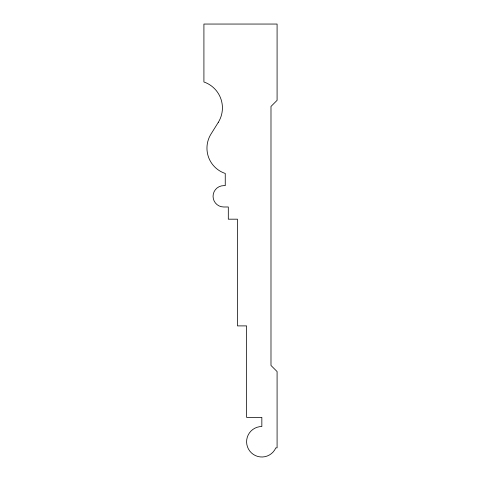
<?xml version="1.0" encoding="UTF-8"?>
<svg xmlns="http://www.w3.org/2000/svg" width="481" height="481" viewBox="0 0 481 481"><rect width="100%" height="100%" fill="white"/><g stroke="black" fill="none" stroke-linecap="round" stroke-linejoin="round"><path stroke-width="0.72" d="M218.266 122.402L210.991 134.061A26.629 26.629 0 0 0 225.252 173.449L225.252 185.648L223.731 185.648A10.672 10.672 0 0 0 213.059 196.314A10.672 10.672 0 0 0 223.731 206.986L228.307 206.986L228.307 219.186L237.452 219.186L237.452 325.896L246.597 325.896L246.597 417.37L261.844 417.37L261.844 426.515A15.248 15.248 0 0 0 246.741 439.676A15.248 15.248 0 0 0 257.714 456.433A15.248 15.248 0 0 0 275.817 447.859L277.086 447.859L277.086 371.56L270.989 365.464L270.989 106.439L277.086 100.343L277.086 24.05L203.914 24.05L203.914 81.98A27.399 27.399 0 0 1 218.266 122.402"/></g></svg>
